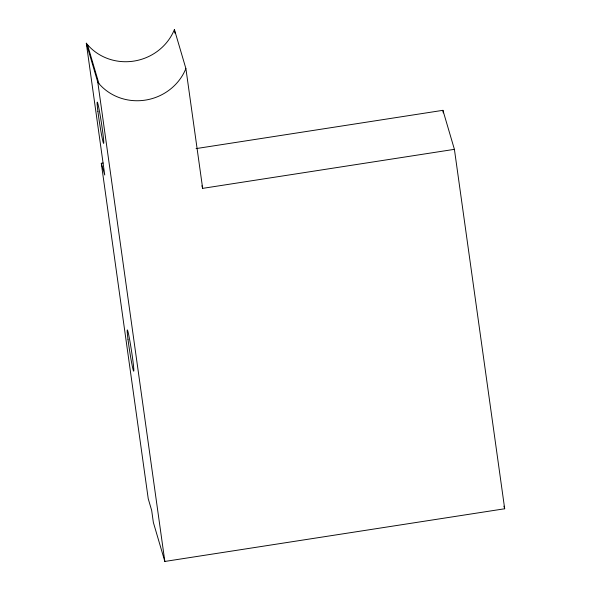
<?xml version="1.0" encoding="UTF-8"?>
<svg xmlns="http://www.w3.org/2000/svg" width="591" height="591" viewBox="0 0 591 591"><rect width="100%" height="100%" fill="white"/><g stroke="black" fill="none" stroke-linecap="round" stroke-linejoin="round"><path stroke-width="0.89" d="M196.057 148.6L442.925 110.325L454.405 149.338L504.692 508.762L164.845 561.45L153.357 522.437L151.68 510.454L148.238 498.752L101.297 163.293L103.122 163.013M201.893 185.766L202.661 188.366L454.405 149.338M101.297 163.293L104.747 174.995L86.308 43.209L87.438 44.584L98.919 83.597A50.996 48.336 -16.4 0 0 185.899 68.563L202.661 188.366M86.308 43.209L97.788 82.223L98.919 83.597M503.931 506.162L504.692 508.762M87.438 44.584A50.996 48.336 -16.4 0 0 174.411 29.55L185.899 68.563M442.925 110.325L443.28 112.896M174.411 29.55L174.921 33.177M97.788 82.223L164.845 561.45M127.981 339.264A20.907 0.931 81.2 0 0 133.655 371.163A20.907 0.931 81.2 0 0 129.902 341.162A20.907 0.931 81.2 0 0 127.981 339.264M97.914 111.47A20.907 0.931 81.2 0 0 103.588 143.369A20.907 0.931 81.2 0 0 99.835 113.369A20.907 0.931 81.2 0 0 97.914 111.47"/></g></svg>
